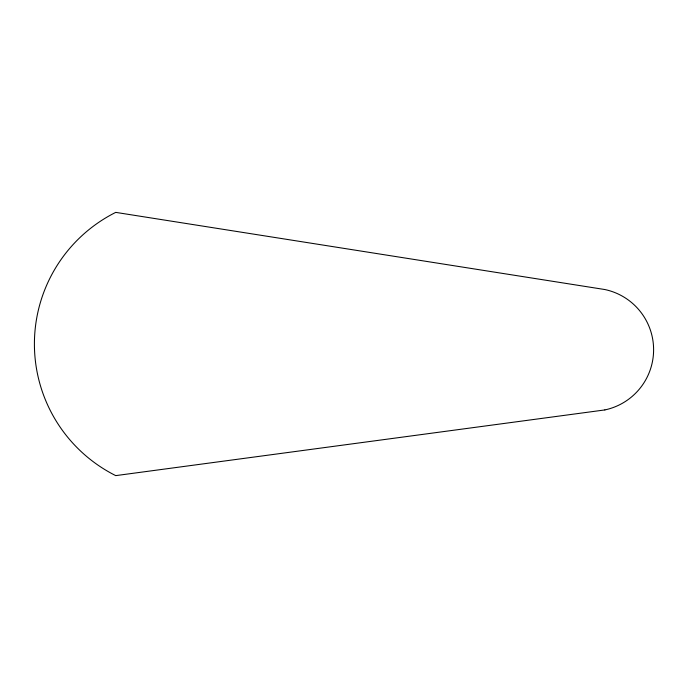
<?xml version="1.0" encoding="UTF-8"?>
<svg xmlns="http://www.w3.org/2000/svg" width="688" height="688" viewBox="0 0 688 688"><rect width="100%" height="100%" fill="white"/><g stroke="black" fill="none" stroke-linecap="round" stroke-linejoin="round"><path stroke-width="1.03" d="M604.864 409.928L115.73 475.623A147.18 147.18 0 0 1 115.73 212.377L604.864 289.536A61.542 61.542 0 0 1 604.864 409.928"/></g></svg>
